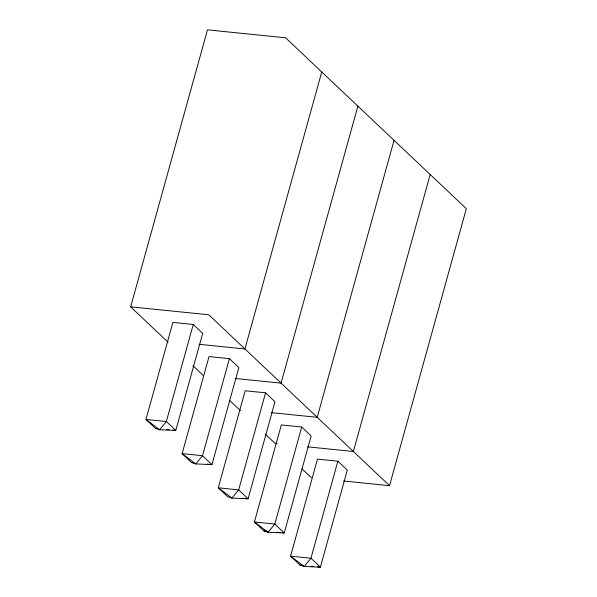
<?xml version="1.0" encoding="UTF-8"?>
<svg xmlns="http://www.w3.org/2000/svg" width="597" height="597" viewBox="0 0 597 597"><rect width="100%" height="100%" fill="white"/><g stroke="black" fill="none" stroke-linecap="round" stroke-linejoin="round"><path stroke-width="0.9" d="M168.145 342.282L130.661 306.843L207.472 29.85L285.59 37.79L466.339 208.681L389.528 485.674L343.573 481.003M193.271 324.477L166.354 421.519L159.63 429.75L155.407 428.362L145.974 419.445L172.884 322.402L193.271 324.477L202.704 333.395L175.787 430.437L159.63 429.75L145.974 419.445L166.354 421.519L175.787 430.437L173.011 430.153M229.42 358.655L202.51 455.698L195.779 463.929L191.555 462.541L182.122 453.623L209.032 356.581L229.42 358.655L238.852 367.573L211.942 464.615L195.779 463.929L182.122 453.623L202.51 455.698L211.942 464.615L207.308 464.145M321.746 71.968L244.927 348.961L198.973 344.29M265.568 392.833L238.658 489.876L231.927 498.107L227.703 496.719L218.271 487.801L245.18 390.759L265.568 392.833L275.001 401.751L248.091 498.793L231.927 498.107L218.271 487.801L238.658 489.876L248.091 498.793L242.531 498.226M357.894 106.147L281.075 383.14L235.121 378.468M301.716 427.012L274.807 524.054L268.083 532.285L263.852 530.897L254.419 521.979L281.329 424.937L301.716 427.012L311.149 435.929L284.239 532.972L268.083 532.285L254.419 521.979L274.807 524.054L284.239 532.972L282.388 532.785M394.042 140.325L317.223 417.318L271.277 412.646M337.865 461.19L310.955 558.232L304.231 566.463L300.007 565.075L290.567 556.158L317.485 459.115L337.865 461.19L347.305 470.108L320.388 567.15L304.231 566.463L290.567 556.158L310.955 558.232L320.388 567.15L317.611 566.866M430.191 174.503L353.379 451.496L307.425 446.825M130.661 306.843L208.778 314.783L389.528 485.674M155.407 428.362L157.257 428.556M166.526 429.497L169.302 429.78M277.098 443.743L275.254 443.556L265.217 434.056M191.555 462.541L193.406 462.735M263.852 530.897L266.635 531.181M276.829 532.218L280.53 532.599M300.007 565.075L301.858 565.262M311.127 566.21L313.903 566.493M192.913 365.7L202.958 375.2M229.733 400.512L240.449 410.639M302.037 468.869L311.41 477.734"/></g></svg>
